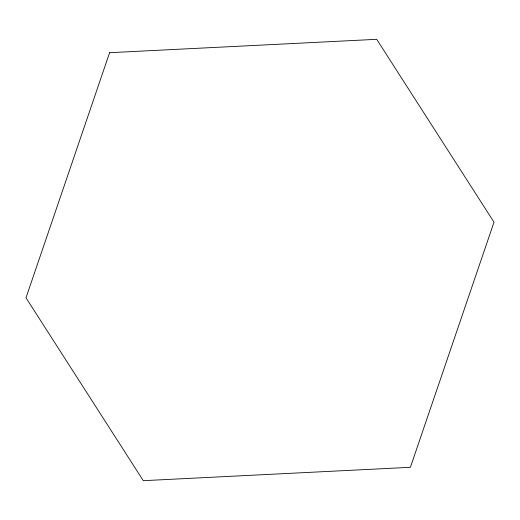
<?xml version="1.0" encoding="UTF-8"?>
<svg xmlns="http://www.w3.org/2000/svg" width="520" height="520" viewBox="0 0 520 520"><rect width="100%" height="100%" fill="white"/><g stroke="black" fill="none" stroke-linecap="round" stroke-linejoin="round"><path stroke-width="0.78" d="M109.609 52.695L26 297.811L143.292 480.682L410.391 467.304L494 222.19L376.707 39.319L109.609 52.695"/></g></svg>
